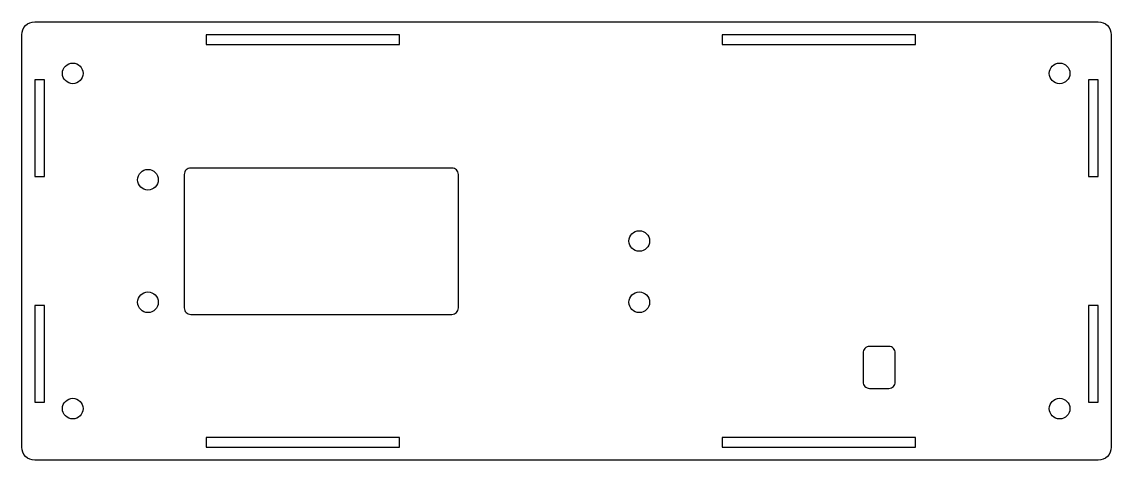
# Model space of a CAD drawing. Header units: millimetres. Extents: x -129 to 40, y 15 to 83.
import ezdxf

# ---------------------------------------------------------------- set-up
doc = ezdxf.new("R2010")
doc.units = ezdxf.units.MM
doc.layers.get('0').update_dxf_attribs({"linetype": 'CONTINUOUS'})

msp = doc.modelspace()

# ---------------------------------------------------------------- linework, layer by layer
for points in [[(-127.04, 14.72, -0.414214), (-129.04, 16.72), (-129.04, 80.72, -0.414214), (-127.04, 82.72), (37.86, 82.72, -0.414214), (39.86, 80.72), (39.86, 16.72, -0.414214), (37.86, 14.72)], [(-103.86, 59.04), (-103.86, 38.34, 0.414214), (-102.86, 37.34), (-62.36, 37.34, 0.414214), (-61.36, 38.34), (-61.36, 59.04, 0.414214), (-62.36, 60.04), (-102.86, 60.04, 0.414214)], [(1.39, 31.36), (1.39, 26.86, 0.414214), (2.39, 25.86), (5.39, 25.86, 0.414214), (6.39, 26.86), (6.39, 31.36, 0.414214), (5.39, 32.36), (2.39, 32.36, 0.414214)]]:
    msp.add_lwpolyline(points, format="xyb", close=True)
for points in [[(-100.48, 79.22), (-70.48, 79.22), (-70.48, 80.72), (-100.48, 80.72)], [(-20.48, 79.22), (9.52, 79.22), (9.52, 80.72), (-20.48, 80.72)], [(-127.04, 73.72), (-127.04, 58.72), (-125.54, 58.72), (-125.54, 73.72)], [(36.36, 73.72), (36.36, 58.72), (37.86, 58.72), (37.86, 73.72)], [(-127.04, 38.72), (-127.04, 23.72), (-125.54, 23.72), (-125.54, 38.72)], [(36.36, 38.72), (36.36, 23.72), (37.86, 23.72), (37.86, 38.72)], [(-100.48, 16.72), (-70.48, 16.72), (-70.48, 18.22), (-100.48, 18.22)], [(-20.48, 16.72), (9.52, 16.72), (9.52, 18.22), (-20.48, 18.22)]]:
    msp.add_lwpolyline(points, close=True)
for centre in [(-121.14, 74.72), (31.86, 74.72), (-109.48, 58.22), (-33.31, 48.72), (-109.48, 39.22), (-33.31, 39.22), (-121.14, 22.72), (31.86, 22.72)]:
    msp.add_circle(centre, 1.6)

doc.saveas('drawing.dxf')
